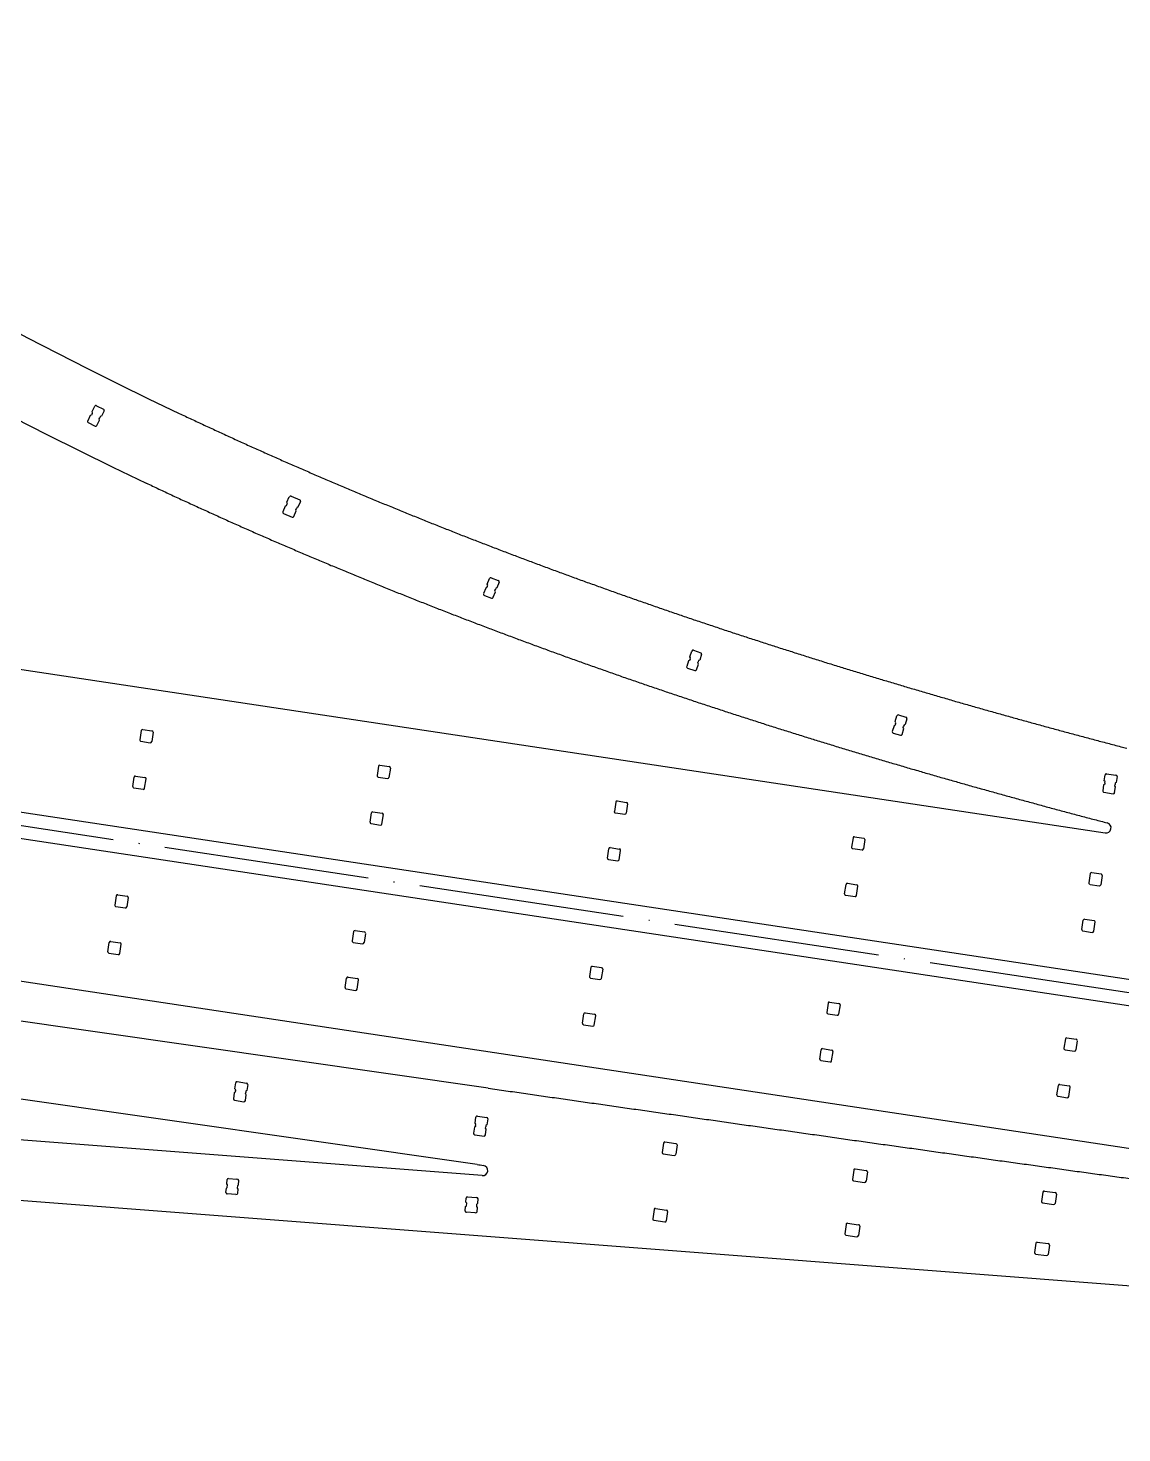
# Model space of a CAD drawing. Header units: inches. Extents: x 499362 to 502582, y 2542122 to 2545349.
# Drawn here: x 501640.9 to 501768.6, y 2543431.7 to 2543595.6 of the extents above; entities that cross this region are included whole.
import ezdxf

# ---------------------------------------------------------------- set-up
doc = ezdxf.new("R2010")
doc.units = ezdxf.units.IN
doc.header["$MEASUREMENT"] = 0
doc.linetypes.add('ACAD_ISO04W100', pattern=[30, 24, -3, 0, -3])
doc.layers.add('0-段落划分', color=2, linetype='Continuous')
doc.layers.add('桥-立柱', color=5, linetype='Continuous')

# ---------------------------------------------------------------- blocks, each defined once
blk = doc.blocks.new('A$C035667EC')
at = {"layer": '桥-立柱', "color": 1, "linetype": 'Continuous'}
for p, q in [((501648.4, 2543550.58), (501648.47, 2543550.71)), ((501648.42, 2543550.85), (501648.73, 2543551.48)), ((501648.47, 2543550.71), (501648.42, 2543550.85)), ((501648.93, 2543551.54), (501649.74, 2543551.14)), ((501649.81, 2543550.94), (501649.5, 2543550.32)), ((501648.2, 2543550.4), (501647.89, 2543549.77)), ((501647.96, 2543549.57), (501648.76, 2543549.17)), ((501648.33, 2543550.45), (501648.2, 2543550.4)), ((501648.4, 2543550.58), (501648.33, 2543550.45)), ((501648.97, 2543549.24), (501649.28, 2543549.87)), ((501649.23, 2543550), (501649.3, 2543550.14)), ((501649.28, 2543549.87), (501649.23, 2543550)), ((501649.36, 2543550.27), (501649.3, 2543550.14)), ((501649.5, 2543550.32), (501649.36, 2543550.27)), ((501671.14, 2543540.28), (501671.42, 2543540.92)), ((501671.62, 2543541), (501672.63, 2543540.56)), ((501670.94, 2543539.82), (501670.66, 2543539.18)), ((501671.07, 2543539.87), (501670.94, 2543539.82)), ((501671.13, 2543540.01), (501671.07, 2543539.87)), ((501671.13, 2543540.01), (501671.19, 2543540.15)), ((501671.19, 2543540.15), (501671.14, 2543540.28)), ((501671.95, 2543538.62), (501672.23, 2543539.26)), ((501672.18, 2543539.39), (501672.24, 2543539.53)), ((501672.23, 2543539.26), (501672.18, 2543539.39)), ((501672.29, 2543539.67), (501672.24, 2543539.53)), ((501672.43, 2543539.72), (501672.29, 2543539.67)), ((501672.71, 2543540.36), (501672.43, 2543539.72)), ((501670.74, 2543538.98), (501671.75, 2543538.54)), ((501694.52, 2543530.74), (501694.77, 2543531.39)), ((501694.96, 2543531.48), (501695.8, 2543531.16)), ((501694.34, 2543530.27), (501694.09, 2543529.62)), ((501694.18, 2543529.42), (501695.02, 2543529.1)), ((501694.47, 2543530.33), (501694.34, 2543530.27)), ((501694.52, 2543530.47), (501694.47, 2543530.33)), ((501694.57, 2543530.61), (501694.52, 2543530.74)), ((501694.52, 2543530.47), (501694.57, 2543530.61)), ((501695.21, 2543529.19), (501695.46, 2543529.84)), ((501695.4, 2543529.97), (501695.46, 2543530.11)), ((501695.46, 2543529.84), (501695.4, 2543529.97)), ((501695.51, 2543530.25), (501695.46, 2543530.11)), ((501695.64, 2543530.31), (501695.51, 2543530.25)), ((501695.89, 2543530.96), (501695.64, 2543530.31)), ((501718.17, 2543522.25), (501718.39, 2543522.92)), ((501718.58, 2543523.01), (501719.44, 2543522.73)), ((501718.01, 2543521.78), (501717.79, 2543521.12)), ((501718.14, 2543521.84), (501718.01, 2543521.78)), ((501718.19, 2543521.99), (501718.14, 2543521.84)), ((501718.23, 2543522.13), (501718.17, 2543522.25)), ((501718.19, 2543521.99), (501718.23, 2543522.13)), ((501718.93, 2543520.73), (501719.15, 2543521.4)), ((501719.09, 2543521.53), (501719.14, 2543521.67)), ((501719.15, 2543521.4), (501719.09, 2543521.53)), ((501719.18, 2543521.81), (501719.14, 2543521.67)), ((501719.31, 2543521.87), (501719.18, 2543521.81)), ((501719.53, 2543522.54), (501719.31, 2543521.87)), ((501717.88, 2543520.93), (501718.74, 2543520.64)), ((501742.12, 2543514.69), (501742.32, 2543515.36)), ((501742.19, 2543514.56), (501742.12, 2543514.69)), ((501742.5, 2543515.46), (501743.37, 2543515.21)), ((501743.47, 2543515.02), (501743.27, 2543514.35)), ((501654.14, 2543513.65), (501653.97, 2543512.56)), ((501654.31, 2543513.77), (501655.39, 2543513.61)), ((501655.52, 2543513.44), (501655.36, 2543512.35)), ((501741.98, 2543514.21), (501741.78, 2543513.54)), ((501741.88, 2543513.35), (501742.74, 2543513.1)), ((501742.1, 2543514.28), (501741.98, 2543514.21)), ((501742.14, 2543514.42), (501742.1, 2543514.28)), ((501742.14, 2543514.42), (501742.19, 2543514.56)), ((501742.93, 2543513.2), (501743.13, 2543513.87)), ((501743.06, 2543513.99), (501743.1, 2543514.14)), ((501743.13, 2543513.87), (501743.06, 2543513.99)), ((501743.15, 2543514.28), (501743.1, 2543514.14)), ((501743.27, 2543514.35), (501743.15, 2543514.28)), ((501654.1, 2543512.39), (501655.19, 2543512.22)), ((501653.15, 2543507.12), (501653.32, 2543508.21)), ((501653.49, 2543508.33), (501654.57, 2543508.17)), ((501681.82, 2543509.47), (501681.66, 2543508.39)), ((501681.79, 2543508.22), (501682.87, 2543508.05)), ((501681.99, 2543509.6), (501683.08, 2543509.44)), ((501683.21, 2543509.27), (501683.04, 2543508.18)), ((501766.52, 2543507.79), (501766.62, 2543508.49)), ((501766.79, 2543508.61), (501767.88, 2543508.45)), ((501768.01, 2543508.28), (501767.9, 2543507.59)), ((501653.28, 2543506.95), (501654.37, 2543506.79)), ((501654.54, 2543506.91), (501654.7, 2543508)), ((501766.44, 2543507.3), (501766.34, 2543506.61)), ((501766.56, 2543507.38), (501766.44, 2543507.3)), ((501766.47, 2543506.44), (501767.55, 2543506.27)), ((501766.6, 2543507.68), (501766.52, 2543507.79)), ((501766.58, 2543507.53), (501766.56, 2543507.38)), ((501766.58, 2543507.53), (501766.6, 2543507.68)), ((501767.72, 2543506.4), (501767.83, 2543507.09)), ((501767.74, 2543507.2), (501767.77, 2543507.35)), ((501767.83, 2543507.09), (501767.74, 2543507.2)), ((501767.79, 2543507.5), (501767.77, 2543507.35)), ((501767.9, 2543507.59), (501767.79, 2543507.5)), ((501709.51, 2543505.3), (501709.35, 2543504.21)), ((501709.68, 2543505.43), (501710.77, 2543505.26)), ((501710.89, 2543505.09), (501710.73, 2543504)), ((501680.84, 2543502.95), (501681, 2543504.04)), ((501681.17, 2543504.16), (501682.26, 2543504)), ((501682.22, 2543502.74), (501682.39, 2543503.83)), ((501709.47, 2543504.04), (501710.56, 2543503.88)), ((501680.97, 2543502.78), (501682.05, 2543502.61)), ((501708.86, 2543499.99), (501709.95, 2543499.82)), ((501737.2, 2543501.13), (501737.03, 2543500.04)), ((501737.16, 2543499.87), (501738.25, 2543499.71)), ((501737.37, 2543501.25), (501738.46, 2543501.09)), ((501738.58, 2543500.92), (501738.42, 2543499.83)), ((501708.53, 2543498.77), (501708.69, 2543499.86)), ((501708.65, 2543498.6), (501709.74, 2543498.44)), ((501709.91, 2543498.57), (501710.08, 2543499.65)), ((501764.88, 2543496.95), (501764.72, 2543495.87)), ((501765.06, 2543497.08), (501766.14, 2543496.92)), ((501766.27, 2543496.75), (501766.11, 2543495.66)), ((501736.21, 2543494.6), (501736.38, 2543495.69)), ((501736.55, 2543495.82), (501737.64, 2543495.65)), ((501737.6, 2543494.39), (501737.76, 2543495.48)), ((501764.85, 2543495.7), (501765.93, 2543495.53)), ((501651.23, 2543494.36), (501651.07, 2543493.28)), ((501651.4, 2543494.49), (501652.49, 2543494.33)), ((501652.61, 2543494.16), (501652.45, 2543493.07)), ((501736.34, 2543494.43), (501737.43, 2543494.27)), ((501651.19, 2543493.11), (501652.28, 2543492.94)), ((501678.92, 2543490.19), (501678.75, 2543489.1)), ((501679.09, 2543490.32), (501680.18, 2543490.15)), ((501763.9, 2543490.43), (501764.07, 2543491.52)), ((501764.03, 2543490.26), (501765.11, 2543490.09)), ((501764.24, 2543491.64), (501765.32, 2543491.48)), ((501765.29, 2543490.22), (501765.45, 2543491.31)), ((501650.25, 2543487.84), (501650.41, 2543488.93)), ((501650.58, 2543489.05), (501651.67, 2543488.89)), ((501651.63, 2543487.63), (501651.79, 2543488.72)), ((501678.88, 2543488.93), (501679.97, 2543488.77)), ((501680.3, 2543489.98), (501680.14, 2543488.9)), ((501650.37, 2543487.67), (501651.46, 2543487.5)), ((501706.6, 2543486.02), (501706.44, 2543484.93)), ((501706.77, 2543486.14), (501707.86, 2543485.98)), ((501707.99, 2543485.81), (501707.82, 2543484.72)), ((501677.93, 2543483.67), (501678.1, 2543484.75)), ((501678.06, 2543483.49), (501679.15, 2543483.33)), ((501678.27, 2543484.88), (501679.36, 2543484.72)), ((501679.32, 2543483.46), (501679.48, 2543484.54)), ((501706.57, 2543484.76), (501707.65, 2543484.6)), ((501734.29, 2543481.85), (501734.13, 2543480.76)), ((501734.46, 2543481.97), (501735.55, 2543481.81)), ((501705.62, 2543479.49), (501705.78, 2543480.58)), ((501705.96, 2543480.71), (501707.04, 2543480.54)), ((501707, 2543479.28), (501707.17, 2543480.37)), ((501734.25, 2543480.59), (501735.34, 2543480.42)), ((501735.68, 2543481.64), (501735.51, 2543480.55)), ((501705.75, 2543479.32), (501706.83, 2543479.16)), ((501761.98, 2543477.67), (501761.81, 2543476.58)), ((501762.15, 2543477.8), (501763.24, 2543477.63)), ((501763.36, 2543477.46), (501763.2, 2543476.38)), ((501733.31, 2543475.32), (501733.47, 2543476.41)), ((501733.64, 2543476.53), (501734.73, 2543476.37)), ((501734.69, 2543475.11), (501734.86, 2543476.2)), ((501761.94, 2543476.41), (501763.03, 2543476.25)), ((501733.43, 2543475.15), (501734.52, 2543474.98)), ((501665.07, 2543471.86), (501665.17, 2543472.55)), ((501665.34, 2543472.68), (501666.43, 2543472.52)), ((501666.56, 2543472.35), (501666.46, 2543471.66)), ((501760.99, 2543471.15), (501761.16, 2543472.23)), ((501761.33, 2543472.36), (501762.42, 2543472.2)), ((501762.38, 2543470.94), (501762.54, 2543472.03)), ((501665, 2543471.36), (501664.9, 2543470.67)), ((501665.12, 2543471.45), (501665, 2543471.36)), ((501665.03, 2543470.5), (501666.12, 2543470.34)), ((501665.16, 2543471.74), (501665.07, 2543471.86)), ((501665.14, 2543471.59), (501665.12, 2543471.45)), ((501665.14, 2543471.59), (501665.16, 2543471.74)), ((501666.29, 2543470.47), (501666.39, 2543471.16)), ((501666.3, 2543471.28), (501666.33, 2543471.42)), ((501666.39, 2543471.16), (501666.3, 2543471.28)), ((501666.35, 2543471.57), (501666.33, 2543471.42)), ((501666.46, 2543471.66), (501666.35, 2543471.57)), ((501761.12, 2543470.98), (501762.21, 2543470.81)), ((501693.02, 2543467.35), (501692.92, 2543466.66)), ((501693.13, 2543467.44), (501693.02, 2543467.35)), ((501693.09, 2543467.85), (501693.19, 2543468.54)), ((501693.17, 2543467.73), (501693.09, 2543467.85)), ((501693.15, 2543467.58), (501693.13, 2543467.44)), ((501693.15, 2543467.58), (501693.17, 2543467.73)), ((501693.36, 2543468.67), (501694.45, 2543468.51)), ((501694.31, 2543466.46), (501694.4, 2543467.15)), ((501694.32, 2543467.27), (501694.34, 2543467.41)), ((501694.4, 2543467.15), (501694.32, 2543467.27)), ((501694.36, 2543467.56), (501694.34, 2543467.41)), ((501694.48, 2543467.65), (501694.36, 2543467.56)), ((501694.57, 2543468.34), (501694.48, 2543467.65)), ((501693.05, 2543466.49), (501694.14, 2543466.33)), ((501715.08, 2543465.51), (501714.93, 2543464.42)), ((501715.25, 2543465.64), (501716.54, 2543465.45)), ((501715.05, 2543464.25), (501716.34, 2543464.07)), ((501716.67, 2543465.29), (501716.51, 2543464.2)), ((501737.28, 2543462.36), (501737.13, 2543461.27)), ((501737.45, 2543462.49), (501738.74, 2543462.31)), ((501737.26, 2543461.1), (501738.55, 2543460.92)), ((501738.87, 2543462.14), (501738.72, 2543461.05)), ((501692.03, 2543458.6), (501692.06, 2543459.1)), ((501692.23, 2543459.24), (501693.22, 2543459.16)), ((501693.42, 2543458.5), (501693.46, 2543458.99)), ((501759.35, 2543459.79), (501759.2, 2543458.7)), ((501759.52, 2543459.92), (501760.8, 2543459.74)), ((501760.93, 2543459.57), (501760.78, 2543458.48)), ((501691.95, 2543457.61), (501691.99, 2543458.1)), ((501691.99, 2543458.1), (501692.1, 2543458.2)), ((501692.12, 2543458.5), (501692.03, 2543458.6)), ((501693.08, 2543457.37), (501692.09, 2543457.44)), ((501692.1, 2543458.2), (501692.12, 2543458.5)), ((501693.29, 2543458.1), (501693.31, 2543458.4)), ((501693.38, 2543458), (501693.29, 2543458.1)), ((501693.42, 2543458.5), (501693.31, 2543458.4)), ((501693.35, 2543457.5), (501693.38, 2543458)), ((501713.98, 2543457.76), (501713.82, 2543456.67)), ((501714.15, 2543457.89), (501715.43, 2543457.7)), ((501715.56, 2543457.53), (501715.41, 2543456.44)), ((501759.32, 2543458.53), (501760.61, 2543458.36)), ((501713.95, 2543456.5), (501715.24, 2543456.32)), ((501736.39, 2543456.03), (501736.24, 2543454.94)), ((501736.56, 2543456.16), (501737.85, 2543455.98)), ((501737.98, 2543455.81), (501737.82, 2543454.72)), ((501736.37, 2543454.77), (501737.65, 2543454.59)), ((501758.53, 2543453.83), (501758.38, 2543452.74)), ((501758.5, 2543452.57), (501759.79, 2543452.39)), ((501758.69, 2543453.96), (501759.98, 2543453.78)), ((501760.11, 2543453.61), (501759.96, 2543452.52))]:
    blk.add_line(p, q, dxfattribs=at)
at = {"layer": '桥-立柱', "color": 1, "ltscale": 10}
for p, q in [((501664.11, 2543460.75), (501664.15, 2543461.25)), ((501664.2, 2543460.64), (501664.11, 2543460.75)), ((501664.18, 2543460.34), (501664.2, 2543460.64)), ((501664.31, 2543461.39), (501665.3, 2543461.31)), ((501665.37, 2543460.25), (501665.4, 2543460.55)), ((501665.5, 2543460.64), (501665.4, 2543460.55)), ((501665.5, 2543460.64), (501665.54, 2543461.14)), ((501664.03, 2543459.75), (501664.07, 2543460.25)), ((501664.07, 2543460.25), (501664.18, 2543460.34)), ((501665.17, 2543459.52), (501664.17, 2543459.59)), ((501665.47, 2543460.14), (501665.37, 2543460.25)), ((501665.43, 2543459.65), (501665.47, 2543460.14))]:
    blk.add_line(p, q, dxfattribs=at)
at = {"layer": '桥-立柱', "color": 1, "linetype": 'Continuous'}
for centre, radius, start, end in [((501648.87, 2543551.41), 0.15, 63.6748, 153.6748), ((501649.67, 2543551.01), 0.15, 333.6748, 63.6748), ((501648.02, 2543549.71), 0.15, 153.6748, 243.6748), ((501648.83, 2543549.31), 0.15, 243.6748, 333.6748), ((501671.56, 2543540.86), 0.15, 66.5386, 156.5386), ((501672.57, 2543540.42), 0.15, 336.5386, 66.5386), ((501670.8, 2543539.12), 0.15, 156.5386, 246.5386), ((501671.81, 2543538.68), 0.15, 246.5386, 336.5386), ((501694.91, 2543531.34), 0.15, 69.1418, 159.1418), ((501695.75, 2543531.02), 0.15, 339.1418, 69.1418), ((501694.23, 2543529.56), 0.15, 159.1418, 249.1418), ((501695.07, 2543529.24), 0.15, 249.1418, 339.1418), ((501718.54, 2543522.87), 0.15, 71.4683, 161.4683), ((501719.39, 2543522.58), 0.15, 341.4683, 71.4683), ((501717.93, 2543521.07), 0.15, 161.4683, 251.4683), ((501718.79, 2543520.78), 0.15, 251.4683, 341.4683), ((501742.46, 2543515.32), 0.15, 73.5179, 163.5179), ((501743.33, 2543515.06), 0.15, 343.5179, 73.5179), ((501654.28, 2543513.62), 0.15, 81.4286, 171.4286), ((501655.37, 2543513.46), 0.15, 351.4286, 81.4286), ((501741.92, 2543513.49), 0.15, 163.5179, 253.5179), ((501742.79, 2543513.24), 0.15, 253.5179, 343.5179), ((501654.12, 2543512.54), 0.15, 171.4286, 261.4286), ((501655.21, 2543512.37), 0.15, 261.4286, 351.4286), ((501653.46, 2543508.19), 0.15, 81.4286, 171.4286), ((501654.55, 2543508.02), 0.15, 351.4286, 81.4286), ((501681.81, 2543508.36), 0.15, 171.4286, 261.4286), ((501681.97, 2543509.45), 0.15, 81.4286, 171.4286), ((501682.9, 2543508.2), 0.15, 261.4286, 351.4286), ((501683.06, 2543509.29), 0.15, 351.4286, 81.4286), ((501766.77, 2543508.46), 0.15, 81.4286, 171.4286), ((501767.86, 2543508.3), 0.15, 351.4286, 81.4286), ((501653.3, 2543507.1), 0.15, 171.4286, 261.4286), ((501654.39, 2543506.93), 0.15, 261.4286, 351.4286), ((501766.49, 2543506.59), 0.15, 171.4286, 261.4286), ((501709.66, 2543505.28), 0.15, 81.4286, 171.4286), ((501710.75, 2543505.11), 0.15, 351.4286, 81.4286), ((501767.58, 2543506.42), 0.15, 261.4286, 351.4286), ((501681.15, 2543504.01), 0.15, 81.4286, 171.4286), ((501682.24, 2543503.85), 0.15, 351.4286, 81.4286), ((501709.49, 2543504.19), 0.15, 171.4286, 261.4286), ((501710.58, 2543504.03), 0.15, 261.4286, 351.4286), ((501680.99, 2543502.93), 0.15, 171.4286, 261.4286), ((501682.08, 2543502.76), 0.15, 261.4286, 351.4286), ((501708.84, 2543499.84), 0.15, 81.4286, 171.4286), ((501737.18, 2543500.02), 0.15, 171.4286, 261.4286), ((501737.35, 2543501.11), 0.15, 81.4286, 171.4286), ((501738.43, 2543500.94), 0.15, 351.4286, 81.4286), ((501708.68, 2543498.75), 0.15, 171.4286, 261.4286), ((501709.76, 2543498.59), 0.15, 261.4286, 351.4286), ((501709.93, 2543499.68), 0.15, 351.4286, 81.4286), ((501738.27, 2543499.85), 0.15, 261.4286, 351.4286), ((501765.03, 2543496.93), 0.15, 81.4286, 171.4286), ((501766.12, 2543496.77), 0.15, 351.4286, 81.4286), ((501736.53, 2543495.67), 0.15, 81.4286, 171.4286), ((501737.61, 2543495.5), 0.15, 351.4286, 81.4286), ((501764.87, 2543495.84), 0.15, 171.4286, 261.4286), ((501765.96, 2543495.68), 0.15, 261.4286, 351.4286), ((501651.38, 2543494.34), 0.15, 81.4286, 171.4286), ((501652.47, 2543494.18), 0.15, 351.4286, 81.4286), ((501736.36, 2543494.58), 0.15, 171.4286, 261.4286), ((501737.45, 2543494.42), 0.15, 261.4286, 351.4286), ((501651.21, 2543493.25), 0.15, 171.4286, 261.4286), ((501652.3, 2543493.09), 0.15, 261.4286, 351.4286), ((501679.07, 2543490.17), 0.15, 81.4286, 171.4286), ((501680.15, 2543490.01), 0.15, 351.4286, 81.4286), ((501764.05, 2543490.41), 0.15, 171.4286, 261.4286), ((501764.21, 2543491.49), 0.15, 81.4286, 171.4286), ((501765.14, 2543490.24), 0.15, 261.4286, 351.4286), ((501765.3, 2543491.33), 0.15, 351.4286, 81.4286), ((501650.56, 2543488.9), 0.15, 81.4286, 171.4286), ((501651.65, 2543488.74), 0.15, 351.4286, 81.4286), ((501678.9, 2543489.08), 0.15, 171.4286, 261.4286), ((501679.99, 2543488.92), 0.15, 261.4286, 351.4286), ((501650.39, 2543487.82), 0.15, 171.4286, 261.4286), ((501651.48, 2543487.65), 0.15, 261.4286, 351.4286), ((501706.75, 2543486), 0.15, 81.4286, 171.4286), ((501707.84, 2543485.83), 0.15, 351.4286, 81.4286), ((501678.08, 2543483.64), 0.15, 171.4286, 261.4286), ((501678.25, 2543484.73), 0.15, 81.4286, 171.4286), ((501679.33, 2543484.57), 0.15, 351.4286, 81.4286), ((501706.59, 2543484.91), 0.15, 171.4286, 261.4286), ((501707.68, 2543484.74), 0.15, 261.4286, 351.4286), ((501679.17, 2543483.48), 0.15, 261.4286, 351.4286), ((501734.44, 2543481.82), 0.15, 81.4286, 171.4286), ((501705.93, 2543480.56), 0.15, 81.4286, 171.4286), ((501707.02, 2543480.39), 0.15, 351.4286, 81.4286), ((501734.28, 2543480.74), 0.15, 171.4286, 261.4286), ((501735.36, 2543480.57), 0.15, 261.4286, 351.4286), ((501735.53, 2543481.66), 0.15, 351.4286, 81.4286), ((501705.77, 2543479.47), 0.15, 171.4286, 261.4286), ((501706.86, 2543479.31), 0.15, 261.4286, 351.4286), ((501762.13, 2543477.65), 0.15, 81.4286, 171.4286), ((501763.21, 2543477.49), 0.15, 351.4286, 81.4286), ((501733.46, 2543475.3), 0.15, 171.4286, 261.4286), ((501733.62, 2543476.38), 0.15, 81.4286, 171.4286), ((501734.71, 2543476.22), 0.15, 351.4286, 81.4286), ((501761.96, 2543476.56), 0.15, 171.4286, 261.4286), ((501763.05, 2543476.4), 0.15, 261.4286, 351.4286), ((501734.54, 2543475.13), 0.15, 261.4286, 351.4286), ((501665.32, 2543472.53), 0.15, 81.8555, 171.8555), ((501666.41, 2543472.37), 0.15, 351.8555, 81.8555), ((501761.31, 2543472.21), 0.15, 81.4286, 171.4286), ((501762.39, 2543472.05), 0.15, 351.4286, 81.4286), ((501665.05, 2543470.65), 0.15, 171.8555, 261.8555), ((501666.14, 2543470.49), 0.15, 261.8555, 351.8555), ((501761.14, 2543471.12), 0.15, 171.4286, 261.4286), ((501762.23, 2543470.96), 0.15, 261.4286, 351.4286), ((501693.34, 2543468.52), 0.15, 81.8555, 171.8555), ((501694.43, 2543468.36), 0.15, 351.8555, 81.8555), ((501693.07, 2543466.64), 0.15, 171.8555, 261.8555), ((501694.16, 2543466.48), 0.15, 261.8555, 351.8555), ((501715.23, 2543465.49), 0.15, 81.888, 171.888), ((501716.52, 2543465.31), 0.15, 351.888, 81.888), ((501715.07, 2543464.4), 0.15, 171.888, 261.888), ((501716.36, 2543464.22), 0.15, 261.888, 351.888), ((501737.43, 2543462.34), 0.15, 81.9901, 171.9901), ((501738.72, 2543462.16), 0.15, 351.9901, 81.9901), ((501737.28, 2543461.25), 0.15, 171.9901, 261.9901), ((501738.57, 2543461.07), 0.15, 261.9901, 351.9901), ((501692.21, 2543459.09), 0.15, 85.6009, 175.6009), ((501693.21, 2543458.9), 0.264, 21.0932, 88.1812), ((501759.5, 2543459.77), 0.15, 82.1585, 172.1585), ((501760.78, 2543459.59), 0.15, 352.1585, 82.1585), ((501692.1, 2543457.59), 0.15, 175.6009, 265.6009), ((501693.12, 2543457.63), 0.264, 263.0207, 330.1087), ((501714.13, 2543457.74), 0.15, 81.888, 171.888), ((501715.41, 2543457.55), 0.15, 351.888, 81.888), ((501759.35, 2543458.68), 0.15, 172.1585, 262.1585), ((501760.63, 2543458.5), 0.15, 262.1585, 352.1585), ((501713.97, 2543456.65), 0.15, 171.888, 261.888), ((501715.26, 2543456.46), 0.15, 261.888, 351.888), ((501736.54, 2543456.01), 0.15, 81.9901, 171.9901), ((501737.83, 2543455.83), 0.15, 351.9901, 81.9901), ((501736.39, 2543454.92), 0.15, 171.9901, 261.9901), ((501737.68, 2543454.74), 0.15, 261.9901, 351.9901), ((501758.52, 2543452.72), 0.15, 172.1585, 262.1585), ((501758.67, 2543453.81), 0.15, 82.1585, 172.1585), ((501759.81, 2543452.54), 0.15, 262.1585, 352.1585), ((501759.96, 2543453.63), 0.15, 352.1585, 82.1585)]:
    blk.add_arc(centre, radius, start, end, dxfattribs=at)
at = {"layer": '桥-立柱', "color": 1, "ltscale": 10}
for centre, radius, start, end in [((501664.3, 2543461.24), 0.15, 85.6009, 175.6009), ((501665.3, 2543461.05), 0.264, 21.0932, 88.1812), ((501664.18, 2543459.74), 0.15, 175.6009, 265.6009), ((501665.2, 2543459.78), 0.264, 263.0207, 330.1087)]:
    blk.add_arc(centre, radius, start, end, dxfattribs=at)
blk = doc.blocks.new('A$C3A006F90')
at = {"layer": '0-段落划分', "color": 2}
for p, q in [((501810.03, 2543478.47), (501251.59, 2543562.64)), ((501249.41, 2543559.94), (501809.01, 2543475.59)), ((501806.55, 2543459.27), (501246.95, 2543543.62)), ((501523.71, 2543538.31), (501766.62, 2543501.7)), ((501694.63, 2543471.92), (501548.23, 2543492.87)), ((501693.35, 2543463.01), (501546.95, 2543483.96)), ((501693.93, 2543461.72), (501593.19, 2543469.47)), ((501592.65, 2543462.49), (501861.51, 2543441.8))]:
    blk.add_line(p, q, dxfattribs=at)
at = {"layer": '0-段落划分', "color": 2, "linetype": 'ACAD_ISO04W100'}
blk.add_line((501299.73, 2543553.87), (501809.52, 2543477.03), dxfattribs=at)
at = {"layer": '0-段落划分', "color": 2, "flags": 128}
for points in [[(501658.57, 2543550.65, -0.000407), (501659.3, 2543550.31, -0.000405), (501660.02, 2543549.97, -0.000404), (501660.74, 2543549.63, -0.000403), (501661.47, 2543549.29, -0.000401), (501662.19, 2543548.96, -0.0004), (501662.92, 2543548.62, -0.000399), (501663.64, 2543548.29, -0.000398), (501664.37, 2543547.95, -0.000396), (501665.1, 2543547.62, -0.000395), (501665.82, 2543547.29, -0.000394), (501666.55, 2543546.96, -0.000393), (501667.28, 2543546.63, -0.000392), (501668.01, 2543546.31, -0.00039), (501668.74, 2543545.98, -0.000389), (501669.47, 2543545.66, -0.000388), (501670.2, 2543545.33, -0.000387), (501670.93, 2543545.01, -0.000385), (501671.66, 2543544.69, -0.000384), (501672.4, 2543544.37, -0.000383), (501673.13, 2543544.05, -0.000382), (501673.86, 2543543.73, -0.00038), (501674.6, 2543543.41, -0.000379), (501675.33, 2543543.1, -0.000378), (501676.06, 2543542.78, -0.000377), (501676.8, 2543542.47, -0.000376), (501677.54, 2543542.16, -0.000374), (501678.27, 2543541.84, -0.000373), (501679.01, 2543541.53, -0.000372), (501679.74, 2543541.22, -0.000371), (501680.48, 2543540.92, -0.000369), (501681.22, 2543540.61, -0.000368), (501681.96, 2543540.3, -0.000367), (501682.7, 2543540, -0.000366), (501683.44, 2543539.69, -0.000364), (501684.18, 2543539.39, -0.000363), (501684.92, 2543539.09, -0.000362), (501685.66, 2543538.79, -0.000361), (501686.4, 2543538.49, -0.00036), (501687.14, 2543538.19, -0.000358), (501687.88, 2543537.89, -0.000357), (501688.62, 2543537.6, -0.000356), (501689.37, 2543537.3, -0.000355), (501690.11, 2543537.01, -0.000353), (501690.85, 2543536.72, -0.000352), (501691.6, 2543536.42, -0.000351), (501692.34, 2543536.13, -0.00035), (501693.09, 2543535.84, -0.000348), (501693.83, 2543535.55, -0.000347), (501694.58, 2543535.27, -0.000346), (501695.33, 2543534.98, -0.000345), (501696.07, 2543534.69, -0.000344), (501696.82, 2543534.41, -0.000342), (501697.57, 2543534.12, -0.000341), (501698.31, 2543533.84, -0.00034), (501699.06, 2543533.56, -0.000339), (501699.81, 2543533.28, -0.000337), (501700.56, 2543533, -0.000336), (501701.31, 2543532.72, -0.000335), (501702.06, 2543532.44, -0.000334), (501702.81, 2543532.17, -0.000332), (501703.56, 2543531.89, -0.000331), (501704.31, 2543531.62, -0.00033), (501705.06, 2543531.34, -0.000329), (501705.81, 2543531.07, -0.000328), (501706.56, 2543530.8, -0.000326), (501707.32, 2543530.53, -0.000325), (501708.07, 2543530.26, -0.000324), (501708.82, 2543529.99, -0.000323), (501709.58, 2543529.72, -0.000321), (501710.33, 2543529.45, -0.00032), (501711.08, 2543529.19, -0.000319), (501711.84, 2543528.92, -0.000318), (501712.59, 2543528.66, -0.000316), (501713.35, 2543528.4, -0.000315), (501714.1, 2543528.13, -0.000314), (501714.86, 2543527.87, -0.000313), (501715.61, 2543527.61, -0.000312), (501716.37, 2543527.35, -0.00031), (501717.13, 2543527.09, -0.000309), (501717.88, 2543526.84, -0.000308), (501718.64, 2543526.58, -0.000307), (501719.4, 2543526.33, -0.000305), (501720.16, 2543526.07, -0.000304), (501720.92, 2543525.82, -0.000303), (501721.67, 2543525.56, -0.000302), (501722.43, 2543525.31, -0.0003), (501723.19, 2543525.06, -0.000299), (501723.95, 2543524.81, -0.000298), (501724.71, 2543524.56, -0.000297), (501725.47, 2543524.32, -0.000296), (501726.23, 2543524.07, -0.000294), (501726.99, 2543523.82, -0.000293), (501727.75, 2543523.58, -0.000292), (501728.51, 2543523.33, -0.000291), (501729.28, 2543523.09, -0.000289), (501730.04, 2543522.85, -0.000288), (501730.8, 2543522.6, -0.000287), (501731.56, 2543522.36, -0.000286), (501732.33, 2543522.12, -0.000284), (501733.09, 2543521.88, -0.000283), (501733.85, 2543521.64, -0.000282), (501734.62, 2543521.41, -0.000281), (501735.38, 2543521.17, -0.00028), (501736.14, 2543520.93, -0.000278), (501736.91, 2543520.7, -0.000277), (501737.67, 2543520.47, -0.000276), (501738.44, 2543520.23, -0.000275), (501739.2, 2543520, -0.000273), (501739.97, 2543519.77, -0.000272), (501740.73, 2543519.54, -0.000271), (501741.5, 2543519.31, -0.00027), (501742.27, 2543519.08, -0.000268), (501743.03, 2543518.85, -0.000267), (501743.8, 2543518.62, -0.000266), (501744.57, 2543518.4, -0.000265), (501745.33, 2543518.17, -0.000263), (501746.1, 2543517.95, -0.000262), (501746.87, 2543517.72, -0.000261), (501747.64, 2543517.5, -0.00026), (501748.4, 2543517.28, -0.000259), (501749.17, 2543517.05, -0.000257), (501749.94, 2543516.83, -0.000256), (501750.71, 2543516.61, -0.000255), (501751.48, 2543516.39, -0.000254), (501752.25, 2543516.17, -0.000252), (501753.02, 2543515.96, -0.000251), (501753.79, 2543515.74, -0.00025), (501754.56, 2543515.52, -0.000249), (501755.33, 2543515.31, -0.000247), (501756.1, 2543515.09, -0.000246), (501756.87, 2543514.88, -0.000245), (501757.64, 2543514.67, -0.000244), (501758.41, 2543514.45, -0.000243), (501759.18, 2543514.24, -0.000241), (501759.95, 2543514.03, -0.00024), (501760.73, 2543513.82, -0.000239), (501761.5, 2543513.61, -0.000238), (501762.27, 2543513.4, -0.000236), (501763.04, 2543513.19, -0.000235), (501763.81, 2543512.99, -0.000234), (501764.59, 2543512.78, -0.000233), (501765.36, 2543512.58, -0.000231), (501766.13, 2543512.37, -0.00023), (501766.91, 2543512.17, -0.000229), (501767.68, 2543511.96, -0.000228), (501768.45, 2543511.76, -0.000201), (501769.14, 2543511.58, -0.000201)], [(501654.74, 2543542.51, -0.000415), (501655.46, 2543542.17, -0.00042), (501656.2, 2543541.82, -0.000419), (501656.93, 2543541.48, -0.000418), (501657.67, 2543541.13, -0.000416), (501658.41, 2543540.79, -0.000415), (501659.15, 2543540.45, -0.000414), (501659.89, 2543540.11, -0.000412), (501660.63, 2543539.77, -0.000411), (501661.37, 2543539.43, -0.00041), (501662.11, 2543539.1, -0.000408), (501662.85, 2543538.76, -0.000407), (501663.59, 2543538.43, -0.000406), (501664.33, 2543538.09, -0.000404), (501665.07, 2543537.76, -0.000403), (501665.82, 2543537.43, -0.000402), (501666.56, 2543537.1, -0.0004), (501667.3, 2543536.77, -0.000399), (501668.05, 2543536.45, -0.000398), (501668.79, 2543536.12, -0.000396), (501669.54, 2543535.79, -0.000395), (501670.29, 2543535.47, -0.000394), (501671.03, 2543535.15, -0.000392), (501671.78, 2543534.83, -0.000391), (501672.53, 2543534.51, -0.00039), (501673.27, 2543534.19, -0.000388), (501674.02, 2543533.87, -0.000387), (501674.77, 2543533.55, -0.000386), (501675.52, 2543533.24, -0.000385), (501676.27, 2543532.92, -0.000383), (501677.02, 2543532.61, -0.000382), (501677.77, 2543532.3, -0.000381), (501678.52, 2543531.99, -0.000379), (501679.27, 2543531.68, -0.000378), (501680.02, 2543531.37, -0.000377), (501680.77, 2543531.06, -0.000375), (501681.53, 2543530.75, -0.000374), (501682.28, 2543530.45, -0.000373), (501683.03, 2543530.14, -0.000371), (501683.79, 2543529.84, -0.00037), (501684.54, 2543529.54, -0.000369), (501685.29, 2543529.24, -0.000367), (501686.05, 2543528.94, -0.000366), (501686.8, 2543528.64, -0.000365), (501687.56, 2543528.34, -0.000364), (501688.32, 2543528.04, -0.000362), (501689.07, 2543527.75, -0.000361), (501689.83, 2543527.45, -0.00036), (501690.59, 2543527.16, -0.000358), (501691.34, 2543526.87, -0.000357), (501692.1, 2543526.58, -0.000356), (501692.86, 2543526.29, -0.000354), (501693.62, 2543526, -0.000353), (501694.38, 2543525.71, -0.000352), (501695.14, 2543525.42, -0.00035), (501695.9, 2543525.13, -0.000349), (501696.66, 2543524.85, -0.000348), (501697.42, 2543524.57, -0.000347), (501698.18, 2543524.28, -0.000345), (501698.94, 2543524, -0.000344), (501699.7, 2543523.72, -0.000343), (501700.46, 2543523.44, -0.000341), (501701.22, 2543523.16, -0.00034), (501701.98, 2543522.88, -0.000339), (501702.75, 2543522.61, -0.000337), (501703.51, 2543522.33, -0.000336), (501704.27, 2543522.06, -0.000335), (501705.04, 2543521.78, -0.000333), (501705.8, 2543521.51, -0.000332), (501706.57, 2543521.24, -0.000331), (501707.33, 2543520.97, -0.00033), (501708.1, 2543520.7, -0.000328), (501708.86, 2543520.43, -0.000327), (501709.63, 2543520.16, -0.000326), (501710.39, 2543519.89, -0.000324), (501711.16, 2543519.63, -0.000323), (501711.92, 2543519.36, -0.000322), (501712.69, 2543519.1, -0.00032), (501713.46, 2543518.84, -0.000319), (501714.23, 2543518.58, -0.000318), (501714.99, 2543518.31, -0.000317), (501715.76, 2543518.05, -0.000315), (501716.53, 2543517.8, -0.000314), (501717.3, 2543517.54, -0.000313), (501718.07, 2543517.28, -0.000311), (501718.83, 2543517.02, -0.00031), (501719.6, 2543516.77, -0.000309), (501720.37, 2543516.51, -0.000307), (501721.14, 2543516.26, -0.000306), (501721.91, 2543516.01, -0.000305), (501722.68, 2543515.76, -0.000304), (501723.45, 2543515.51, -0.000302), (501724.23, 2543515.26, -0.000301), (501725, 2543515.01, -0.0003), (501725.77, 2543514.76, -0.000298), (501726.54, 2543514.51, -0.000297), (501727.31, 2543514.27, -0.000296), (501728.08, 2543514.02, -0.000294), (501728.86, 2543513.78, -0.000293), (501729.63, 2543513.54, -0.000292), (501730.4, 2543513.29, -0.000291), (501731.17, 2543513.05, -0.000289), (501731.95, 2543512.81, -0.000288), (501732.72, 2543512.57, -0.000287), (501733.49, 2543512.33, -0.000285), (501734.27, 2543512.1, -0.000284), (501735.04, 2543511.86, -0.000283), (501735.82, 2543511.62, -0.000281), (501736.59, 2543511.39, -0.00028), (501737.37, 2543511.15, -0.000279), (501738.14, 2543510.92, -0.000278), (501738.92, 2543510.69, -0.000276), (501739.69, 2543510.45, -0.000275), (501740.47, 2543510.22, -0.000274), (501741.24, 2543509.99, -0.000272), (501742.02, 2543509.76, -0.000271), (501742.8, 2543509.54, -0.00027), (501743.57, 2543509.31, -0.000269), (501744.35, 2543509.08, -0.000267), (501745.13, 2543508.86, -0.000266), (501745.9, 2543508.63, -0.000265), (501746.68, 2543508.41, -0.000263), (501747.46, 2543508.18, -0.000262), (501748.24, 2543507.96, -0.000261), (501749.02, 2543507.74, -0.000259), (501749.79, 2543507.52, -0.000258), (501750.57, 2543507.3, -0.000257), (501751.35, 2543507.08, -0.000256), (501752.13, 2543506.86, -0.000254), (501752.91, 2543506.64, -0.000253), (501753.69, 2543506.42, -0.000252), (501754.47, 2543506.21, -0.00025), (501755.25, 2543505.99, -0.000249), (501756.02, 2543505.78, -0.000248), (501756.8, 2543505.56, -0.000247), (501757.58, 2543505.35, -0.000245), (501758.36, 2543505.14, -0.000244), (501759.14, 2543504.92, -0.000243), (501759.93, 2543504.71, -0.000241), (501760.71, 2543504.5, -0.00024), (501761.49, 2543504.29, -0.000239), (501762.27, 2543504.09, -0.000238), (501763.05, 2543503.88, -0.000236), (501763.83, 2543503.67, -0.000235), (501764.61, 2543503.46, -0.000234), (501765.39, 2543503.26, -0.000232), (501766.86, 2543502.87)], [(501694.63, 2543471.92, -0.000001), (501696.69, 2543471.62, -0.000004), (501698.75, 2543471.33, -0.000006), (501700.81, 2543471.03, -0.000009), (501702.86, 2543470.74, -0.000012), (501704.92, 2543470.45, -0.000014), (501706.98, 2543470.15, -0.000017), (501709.04, 2543469.86, -0.000019), (501711.1, 2543469.56, -0.000022), (501713.16, 2543469.27, -0.000025), (501715.22, 2543468.98, -0.000027), (501717.28, 2543468.68, -0.00003), (501719.33, 2543468.39, -0.000032), (501721.39, 2543468.1, -0.000035), (501723.45, 2543467.8, -0.000037), (501725.51, 2543467.51, -0.00004), (501727.57, 2543467.22, -0.000043), (501729.63, 2543466.93, -0.000045), (501731.69, 2543466.64, -0.000048), (501733.75, 2543466.35, -0.00005), (501735.81, 2543466.05, -0.000053), (501737.87, 2543465.76, -0.000056), (501739.93, 2543465.47, -0.000058), (501741.98, 2543465.19, -0.000061), (501744.04, 2543464.9, -0.000063), (501746.1, 2543464.61, -0.000066), (501748.16, 2543464.32, -0.000069), (501750.22, 2543464.03, -0.000071), (501752.28, 2543463.75, -0.000074), (501754.34, 2543463.46, -0.000076), (501756.4, 2543463.18, -0.000079), (501758.46, 2543462.89, -0.000081), (501760.52, 2543462.61, -0.000084), (501762.58, 2543462.32, -0.000087), (501764.64, 2543462.04, -0.000089), (501766.7, 2543461.76, -0.000092), (501768.76, 2543461.48, -0.000094), (501770.82, 2543461.2, -0.000097)], [(501693.35, 2543463.01, -0.000001), (501694.06, 2543462.91)]]:
    blk.add_lwpolyline(points, format="xyb", dxfattribs=at)
at = {"layer": '0-段落划分', "color": 2}
for centre, radius, start, end in [((501867.7, 2543992.68), 489, 186.425, 244.6809), ((501867.7, 2543992.68), 498, 213.1737, 244.6809), ((501766.71, 2543502.29), 0.6, 261.4286, 75.3306), ((501693.98, 2543462.31), 0.6, 265.6009, 81.8556)]:
    blk.add_arc(centre, radius, start, end, dxfattribs=at)
at = {"layer": '0-段落划分', "color": 2, "linetype": 'Continuous'}
blk.add_blockref('A$C035667EC', (0, 0), dxfattribs=at)

msp = doc.modelspace()

# ---------------------------------------------------------------- block references
at = {"layer": '0-段落划分'}
msp.add_blockref('A$C3A006F90', (0, 0), dxfattribs=at)

doc.saveas('drawing.dxf')
